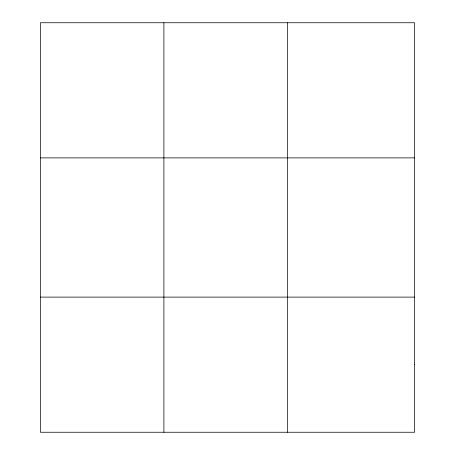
<?xml version="1.0" encoding="UTF-8"?>
<svg xmlns="http://www.w3.org/2000/svg" width="455" height="455" viewBox="0 0 455 455"><rect width="100%" height="100%" fill="white"/><g stroke="black" fill="none" stroke-linecap="round" stroke-linejoin="round"><path stroke-width="0.68" d="M163.897 22.75L163.897 432.25M287.367 22.75L287.367 432.25M40.421 157.885L414.579 157.885M40.421 297.115L414.579 297.115M414.579 364.683L414.579 432.25L40.421 432.25L40.421 22.75L414.579 22.75L414.579 364.683"/></g></svg>
